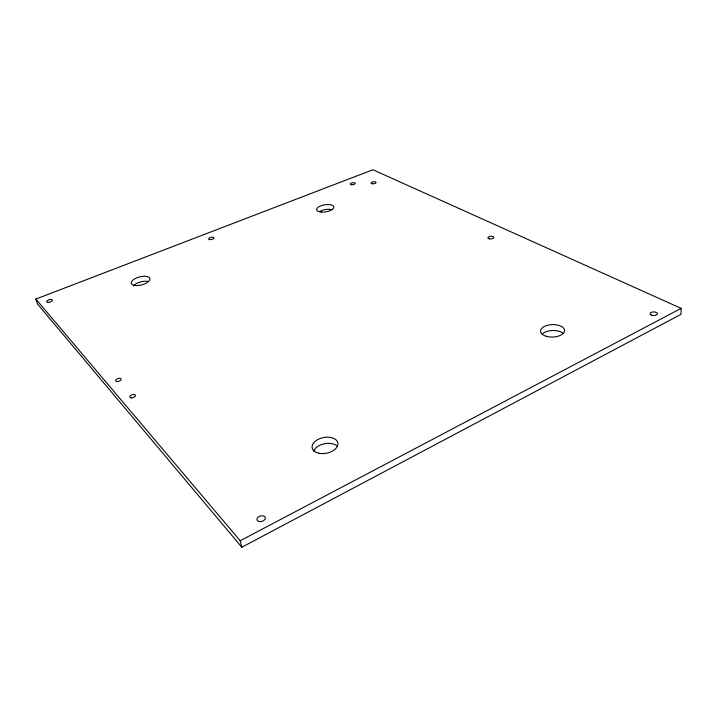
<?xml version="1.0" encoding="UTF-8"?>
<svg xmlns="http://www.w3.org/2000/svg" width="717" height="717" viewBox="0 0 717 717"><rect width="100%" height="100%" fill="white"/><g stroke="black" fill="none" stroke-linecap="round" stroke-linejoin="round"><path stroke-width="1.08" d="M681.15 308.364L680.962 314.36L241.826 547.241L37.49 303.981L35.85 299.079L372.894 169.759L681.15 308.364L240.186 540.761L241.826 547.241M35.85 299.079L240.186 540.761M319.764 211.425A8.721 3.594 -9.3 0 1 331.89 209.624M313.652 451.11A13.04 8.021 -10.9 0 1 324.111 443.814A13.04 8.021 -10.9 0 1 337.071 445.965M133.317 285.993A9.608 4.168 -14.4 0 1 147.612 281.306M542.751 333.602A11.947 6.265 -1.8 0 1 563.32 333.548M651.278 315.032A3.693 1.819 1 0 0 657.381 314.163A3.693 1.819 1 0 0 652.667 311.967A3.693 1.819 1 0 0 651.278 315.032M489.164 238.806A2.985 1.326 -4.9 0 0 493.834 237.515A2.985 1.326 -4.9 0 0 489.621 236.485A2.985 1.326 -4.9 0 0 489.164 238.806M258.936 521.483A4.293 2.814 -15.4 0 0 265.335 518.122A4.293 2.814 -15.4 0 0 259.106 516.491A4.293 2.814 -15.4 0 0 258.936 521.483M371.926 183.74A2.536 0.995 -8.1 0 0 376.04 182.674A2.536 0.995 -8.1 0 0 372.741 181.939A2.536 0.995 -8.1 0 0 371.926 183.74M48.227 302.395A2.967 1.237 -16.6 0 0 52.395 300.181A2.967 1.237 -16.6 0 0 47.967 300.235A2.967 1.237 -16.6 0 0 48.227 302.395M209.785 239.612A2.698 1.111 -12.2 0 0 213.899 238.017A2.698 1.111 -12.2 0 0 210.099 237.596A2.698 1.111 -12.2 0 0 209.785 239.612M321.198 212.071A8.747 3.567 -9.3 0 0 333.889 207.025A8.747 3.567 -9.3 0 0 320.642 205.913A8.747 3.567 -9.3 0 0 321.198 212.071M351.635 184.726A2.518 0.977 -8.6 0 0 355.247 183.328A2.518 0.977 -8.6 0 0 351.402 183.05A2.518 0.977 -8.6 0 0 351.635 184.726M319.002 453.252A13.094 7.977 -10.9 0 0 337.949 443.527A13.094 7.977 -10.9 0 0 318.097 439.396A13.094 7.977 -10.9 0 0 319.002 453.252M134.921 285.491A9.635 4.141 -14.4 0 0 149.907 279.54A9.635 4.141 -14.4 0 0 136.947 277.775A9.635 4.141 -14.4 0 0 134.921 285.491M546.246 336.282A11.992 6.22 -1.9 0 0 564.539 330.734A11.992 6.22 -1.9 0 0 546.874 325.482A11.992 6.22 -1.9 0 0 546.246 336.282M117.319 381.552A2.877 1.434 -16.9 0 0 121.2 379.159A2.877 1.434 -16.9 0 0 116.781 379.114A2.877 1.434 -16.9 0 0 117.319 381.552M131.489 397.881A2.958 1.533 -17 0 0 135.441 395.372A2.958 1.533 -17 0 0 130.87 395.309A2.958 1.533 -17 0 0 131.489 397.881"/></g></svg>
